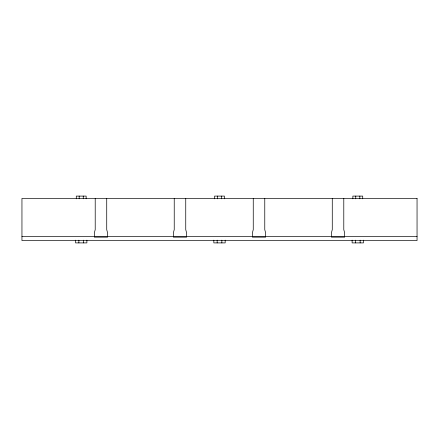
<?xml version="1.0" encoding="UTF-8"?>
<svg xmlns="http://www.w3.org/2000/svg" width="439" height="439" viewBox="0 0 439 439"><rect width="100%" height="100%" fill="white"/><g stroke="black" fill="none" stroke-linecap="round" stroke-linejoin="round"><path stroke-width="0.66" d="M21.95 236.621L417.05 236.621M363.459 240.171L363.459 242.904L352.116 242.904L352.116 240.171M362.713 198.829L362.713 196.096L352.857 196.096L352.857 198.829M360.134 240.171L360.134 242.904M359.826 196.096L359.826 198.829M355.744 196.096L355.744 198.829M355.436 240.171L355.436 242.904M343.786 198.428L343.786 229.657L344.653 232.857L344.653 237.148L331.407 237.148L331.407 232.857L332.274 229.657L332.274 198.428M264.766 198.428L264.766 229.657L265.633 232.857L265.633 237.148L252.387 237.148L252.387 232.857L253.254 229.657L253.254 198.428M225.174 240.171L225.174 242.904L213.831 242.904L213.831 240.171M224.428 198.829L224.428 196.096L214.572 196.096L214.572 198.829M221.849 240.171L221.849 242.904M221.541 196.096L221.541 198.829M217.459 196.096L217.459 198.829M217.151 240.171L217.151 242.904M185.746 198.428L185.746 229.657L186.613 232.857L186.613 237.148L173.367 237.148L173.367 232.857L174.234 229.657L174.234 198.428M106.726 198.428L106.726 229.657L107.593 232.857L107.593 237.148L94.347 237.148L94.347 232.857L95.214 229.657L95.214 198.428M86.889 240.171L86.889 242.904L75.546 242.904L75.546 240.171M86.143 198.79L86.143 196.096L76.287 196.096L76.287 198.829M83.564 240.171L83.564 242.904M83.256 196.096L83.256 198.812M79.174 196.096L79.174 198.812M78.866 240.171L78.866 242.904M417.05 198.428L21.95 198.428L21.95 240.572L417.05 240.572L417.05 198.428"/></g></svg>
